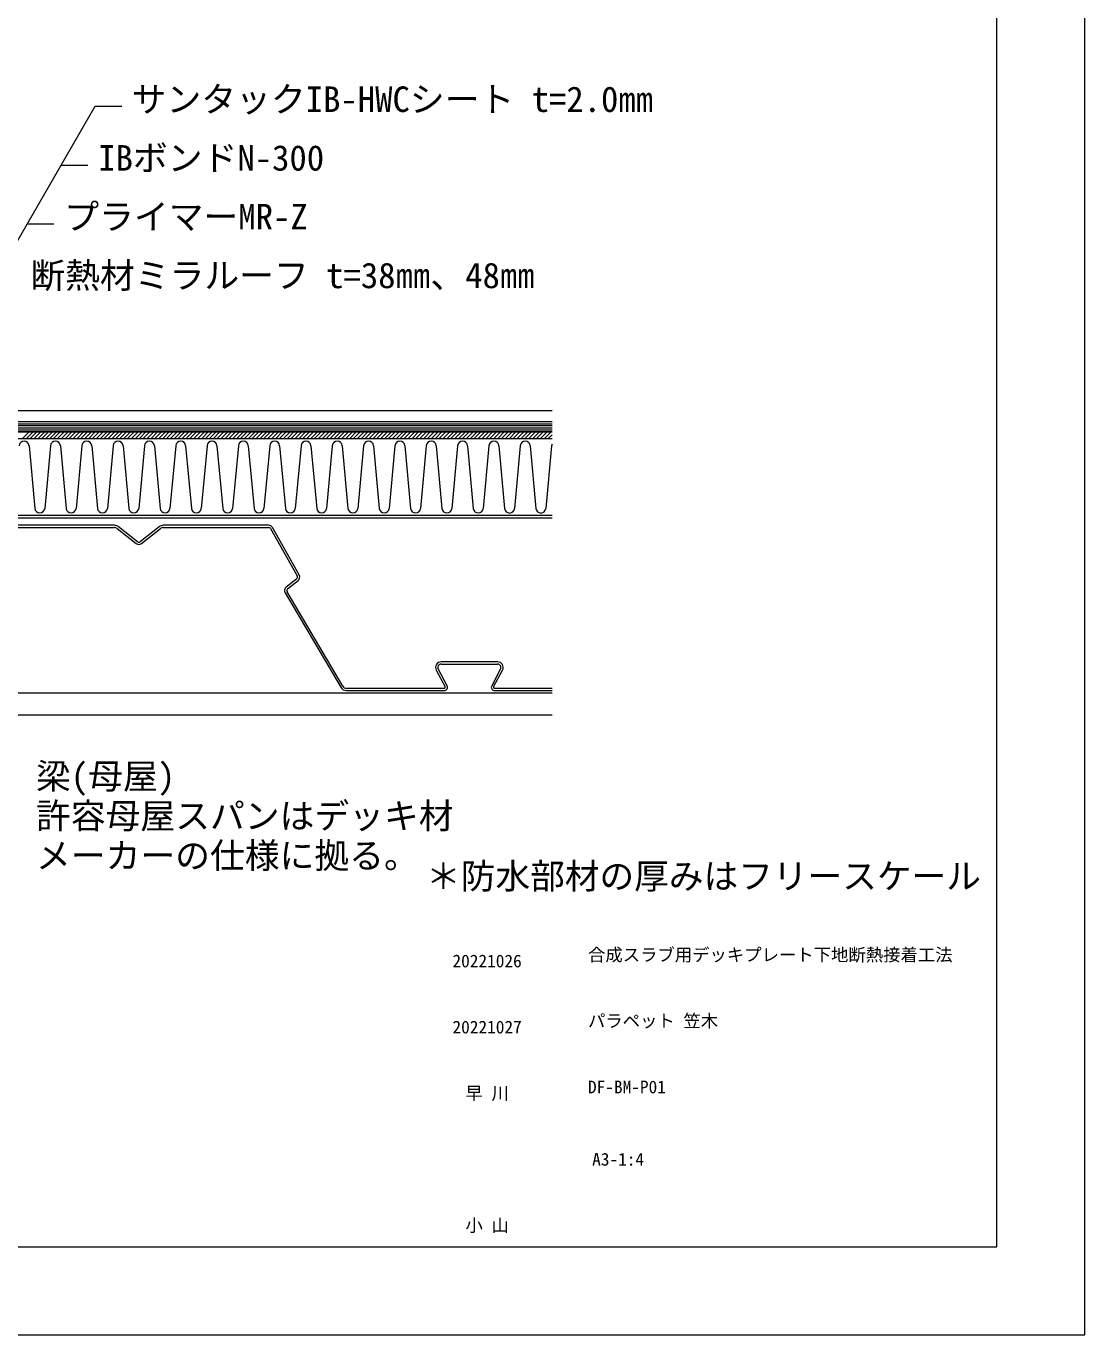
# Model space of a CAD drawing. Units: millimetres, scale not verified. Extents: x -840 to 840, y -594 to 594.
# Drawn here: x 360 to 840, y -594 to 0 of the extents above; entities that cross this region are included whole.
import ezdxf
from ezdxf.enums import TextEntityAlignment as Align

# ---------------------------------------------------------------- set-up
doc = ezdxf.new("R2010")
doc.units = ezdxf.units.MM
doc.header["$LTSCALE"] = 2
for name, color, linetype, lineweight in [('0-0_輪郭線', 2, 'Continuous', 9), ('0-1_図面枠', 7, 'Continuous', 9), ('0-2_躯体', 7, 'Continuous', 9), ('0-5_断熱材', 5, 'Continuous', 9), ('0-6_鋼材(受け鋼鈑)', 7, 'Continuous', 9), ('0-7_基準線(IBｼｰﾄ)', 7, 'Continuous', 9), ('0-9_寸法線', 7, 'Continuous', 9), ('0-F_塗膜(MR-Z)', 134, 'Continuous', 9), ('1-0_塗膜(N-300)', 2, 'Continuous', 9)]:
    doc.layers.add(name, color=color, linetype=linetype, lineweight=lineweight)
doc.layers.add('0-A_タイトル文字', color=7, linetype='Continuous')
doc.layers.add('1-1_表題欄', color=7, linetype='Continuous')
doc.styles.add('ＭＳ ゴシック', font='')
doc.styles.get('ＭＳ ゴシック').set_extended_font_data('MS Gothic')

msp = doc.modelspace()

# ---------------------------------------------------------------- linework, layer by layer
at = {"layer": '0-0_輪郭線'}
msp.add_lwpolyline([(800, 554), (-800, 554), (-800, -554), (800, -554)], close=True, dxfattribs=at)
at = {"layer": '0-1_図面枠'}
msp.add_lwpolyline([(840, -594), (840, 594), (-840, 594), (-840, -594)], close=True, dxfattribs=at)
at = {"layer": '0-2_躯体'}
for p, q in [((-30.735, -223.158), (598.183, -223.158)), ((-30.735, -302.558), (598.183, -302.558)), ((-30.735, -312.558), (598.183, -312.558))]:
    msp.add_line(p, q, dxfattribs=at)
at = {"layer": '0-5_断熱材'}
for p, q in [((-30.735, -184.158), (598.183, -184.158)), ((357.859, -187.158), (360.859, -184.158)), ((359.627, -187.158), (362.627, -184.158)), ((361.395, -187.158), (364.395, -184.158)), ((363.162, -187.158), (366.162, -184.158)), ((364.93, -187.158), (367.93, -184.158)), ((366.698, -187.158), (369.698, -184.158)), ((368.466, -187.158), (371.466, -184.158)), ((370.234, -187.158), (373.234, -184.158)), ((372.001, -187.158), (375.001, -184.158)), ((373.769, -187.158), (376.769, -184.158)), ((375.537, -187.158), (378.537, -184.158)), ((377.305, -187.158), (380.305, -184.158)), ((379.072, -187.158), (382.072, -184.158)), ((380.84, -187.158), (383.84, -184.158)), ((382.608, -187.158), (385.608, -184.158)), ((384.376, -187.158), (387.376, -184.158)), ((386.143, -187.158), (389.143, -184.158)), ((387.911, -187.158), (390.911, -184.158)), ((389.679, -187.158), (392.679, -184.158)), ((391.447, -187.158), (394.447, -184.158)), ((393.214, -187.158), (396.214, -184.158)), ((394.982, -187.158), (397.982, -184.158)), ((396.75, -187.158), (399.75, -184.158)), ((398.518, -187.158), (401.518, -184.158)), ((400.286, -187.158), (403.286, -184.158)), ((402.053, -187.158), (405.053, -184.158)), ((403.821, -187.158), (406.821, -184.158)), ((405.589, -187.158), (408.589, -184.158)), ((407.357, -187.158), (410.357, -184.158)), ((409.124, -187.158), (412.124, -184.158)), ((410.892, -187.158), (413.892, -184.158)), ((412.66, -187.158), (415.66, -184.158)), ((414.428, -187.158), (417.428, -184.158)), ((416.195, -187.158), (419.195, -184.158)), ((417.963, -187.158), (420.963, -184.158)), ((419.731, -187.158), (422.731, -184.158)), ((421.499, -187.158), (424.499, -184.158)), ((423.267, -187.158), (426.267, -184.158)), ((425.034, -187.158), (428.034, -184.158)), ((426.802, -187.158), (429.802, -184.158)), ((428.57, -187.158), (431.57, -184.158)), ((430.338, -187.158), (433.338, -184.158)), ((432.105, -187.158), (435.105, -184.158)), ((433.873, -187.158), (436.873, -184.158)), ((435.641, -187.158), (438.641, -184.158)), ((437.409, -187.158), (440.409, -184.158)), ((439.176, -187.158), (442.176, -184.158)), ((440.944, -187.158), (443.944, -184.158)), ((442.712, -187.158), (445.712, -184.158)), ((444.48, -187.158), (447.48, -184.158)), ((446.248, -187.158), (449.248, -184.158)), ((448.015, -187.158), (451.015, -184.158)), ((449.783, -187.158), (452.783, -184.158)), ((451.551, -187.158), (454.551, -184.158)), ((453.319, -187.158), (456.319, -184.158)), ((455.086, -187.158), (458.086, -184.158)), ((456.854, -187.158), (459.854, -184.158)), ((458.622, -187.158), (461.622, -184.158)), ((460.39, -187.158), (463.39, -184.158)), ((462.157, -187.158), (465.157, -184.158)), ((463.925, -187.158), (466.925, -184.158)), ((465.693, -187.158), (468.693, -184.158)), ((467.461, -187.158), (470.461, -184.158)), ((469.228, -187.158), (472.228, -184.158)), ((470.996, -187.158), (473.996, -184.158)), ((472.764, -187.158), (475.764, -184.158)), ((474.532, -187.158), (477.532, -184.158)), ((476.3, -187.158), (479.3, -184.158)), ((478.067, -187.158), (481.067, -184.158)), ((479.835, -187.158), (482.835, -184.158)), ((481.603, -187.158), (484.603, -184.158)), ((483.371, -187.158), (486.371, -184.158)), ((485.138, -187.158), (488.138, -184.158)), ((486.906, -187.158), (489.906, -184.158)), ((488.674, -187.158), (491.674, -184.158)), ((490.442, -187.158), (493.442, -184.158)), ((492.209, -187.158), (495.209, -184.158)), ((493.977, -187.158), (496.977, -184.158)), ((495.745, -187.158), (498.745, -184.158)), ((497.513, -187.158), (500.513, -184.158)), ((499.281, -187.158), (502.281, -184.158)), ((501.048, -187.158), (504.048, -184.158)), ((502.816, -187.158), (505.816, -184.158)), ((504.584, -187.158), (507.584, -184.158)), ((506.352, -187.158), (509.352, -184.158)), ((508.119, -187.158), (511.119, -184.158)), ((509.887, -187.158), (512.887, -184.158)), ((511.655, -187.158), (514.655, -184.158)), ((513.423, -187.158), (516.423, -184.158)), ((515.19, -187.158), (518.19, -184.158)), ((516.958, -187.158), (519.958, -184.158)), ((518.726, -187.158), (521.726, -184.158)), ((520.494, -187.158), (523.494, -184.158)), ((522.261, -187.158), (525.261, -184.158)), ((524.029, -187.158), (527.029, -184.158)), ((525.797, -187.158), (528.797, -184.158)), ((527.565, -187.158), (530.565, -184.158)), ((529.333, -187.158), (532.333, -184.158)), ((531.1, -187.158), (534.1, -184.158)), ((532.868, -187.158), (535.868, -184.158)), ((534.636, -187.158), (537.636, -184.158)), ((536.404, -187.158), (539.404, -184.158)), ((538.171, -187.158), (541.171, -184.158)), ((539.939, -187.158), (542.939, -184.158)), ((541.707, -187.158), (544.707, -184.158)), ((543.475, -187.158), (546.475, -184.158)), ((545.242, -187.158), (548.242, -184.158)), ((547.01, -187.158), (550.01, -184.158)), ((548.778, -187.158), (551.778, -184.158)), ((550.546, -187.158), (553.546, -184.158)), ((552.314, -187.158), (555.314, -184.158)), ((554.081, -187.158), (557.081, -184.158)), ((555.849, -187.158), (558.849, -184.158)), ((557.617, -187.158), (560.617, -184.158)), ((559.385, -187.158), (562.385, -184.158)), ((561.152, -187.158), (564.152, -184.158)), ((562.92, -187.158), (565.92, -184.158)), ((564.688, -187.158), (567.688, -184.158)), ((566.456, -187.158), (569.456, -184.158)), ((568.223, -187.158), (571.223, -184.158)), ((569.991, -187.158), (572.991, -184.158)), ((571.759, -187.158), (574.759, -184.158)), ((573.527, -187.158), (576.527, -184.158)), ((575.294, -187.158), (578.294, -184.158)), ((577.062, -187.158), (580.062, -184.158)), ((578.83, -187.158), (581.83, -184.158)), ((580.598, -187.158), (583.598, -184.158)), ((582.366, -187.158), (585.366, -184.158)), ((584.133, -187.158), (587.133, -184.158)), ((585.901, -187.158), (588.901, -184.158)), ((587.669, -187.158), (590.669, -184.158)), ((589.437, -187.158), (592.437, -184.158)), ((591.204, -187.158), (594.204, -184.158)), ((592.972, -187.158), (595.972, -184.158)), ((594.74, -187.158), (597.74, -184.158)), ((596.508, -187.158), (598.183, -185.482))]:
    msp.add_line(p, q, dxfattribs=at)
at = {"layer": '0-5_断熱材', "color": 7}
for p, q in [((-30.735, -187.158), (598.183, -187.158)), ((598.183, -222.158), (-30.735, -222.158))]:
    msp.add_line(p, q, dxfattribs=at)
at = {"layer": '0-5_断熱材', "color": 4}
for p, q in [((360.834, -190.424), (363.435, -218.892)), ((370.542, -190.424), (367.942, -218.892)), ((375.049, -190.424), (377.65, -218.892)), ((384.757, -190.424), (382.157, -218.892)), ((389.264, -190.424), (391.864, -218.892)), ((398.972, -190.424), (396.371, -218.892)), ((403.479, -190.424), (406.079, -218.892)), ((413.187, -190.424), (410.586, -218.892)), ((417.693, -190.424), (420.294, -218.892)), ((427.401, -190.424), (424.801, -218.892)), ((431.908, -190.424), (434.509, -218.892)), ((441.616, -190.424), (439.016, -218.892)), ((446.123, -190.424), (448.723, -218.892)), ((455.831, -190.424), (453.23, -218.892)), ((460.338, -190.424), (462.938, -218.892)), ((470.045, -190.424), (467.445, -218.892)), ((474.552, -190.424), (477.153, -218.892)), ((484.26, -190.424), (481.66, -218.892)), ((488.767, -190.424), (491.368, -218.892)), ((498.476, -190.434), (495.875, -218.903)), ((502.983, -190.434), (505.583, -218.903)), ((512.691, -190.434), (510.09, -218.903)), ((517.198, -190.434), (519.798, -218.903)), ((526.905, -190.434), (524.305, -218.903)), ((531.412, -190.434), (534.013, -218.903)), ((541.121, -190.444), (538.521, -218.913)), ((545.628, -190.444), (548.228, -218.913)), ((555.336, -190.444), (552.735, -218.913)), ((559.843, -190.444), (562.443, -218.913)), ((569.551, -190.444), (566.95, -218.913)), ((574.057, -190.444), (576.658, -218.913)), ((583.766, -190.455), (581.166, -218.924)), ((588.273, -190.455), (590.874, -218.924)), ((597.981, -190.455), (595.38, -218.924))]:
    msp.add_line(p, q, dxfattribs=at)
at = {"layer": '0-5_断熱材'}
msp.add_lwpolyline([(598.183, -184.158), (308.539, -184.158), (305.539, -187.158), (598.183, -187.158)], dxfattribs=at)
at = {"layer": '0-5_断熱材', "color": 4}
for centre, start, end in [((358.581, -190.635), 5.35135, 174.64865), ((372.796, -190.635), 5.35135, 174.64865), ((387.011, -190.635), 5.35135, 174.64865), ((401.225, -190.635), 5.35135, 174.64865), ((415.44, -190.635), 5.35135, 174.64865), ((429.655, -190.635), 5.35135, 174.64865), ((443.869, -190.635), 5.35135, 174.64865), ((458.084, -190.635), 5.35135, 174.64865), ((472.299, -190.635), 5.35135, 174.64865), ((486.514, -190.635), 5.35135, 174.64865), ((500.729, -190.645), 5.35135, 174.64865), ((514.944, -190.645), 5.35135, 174.64865), ((529.159, -190.645), 5.35135, 174.64865), ((543.374, -190.656), 5.35135, 174.64865), ((557.589, -190.656), 5.35135, 174.64865), ((571.804, -190.656), 5.35135, 174.64865), ((586.02, -190.666), 5.35135, 174.64865), ((600.234, -190.666), 154.99221, 174.64865), ((365.688, -218.681), 185.35135, 354.64865), ((379.903, -218.681), 185.35135, 354.64865), ((394.118, -218.681), 185.35135, 354.64865), ((408.333, -218.681), 185.35135, 354.64865), ((422.547, -218.681), 185.35135, 354.64865), ((436.762, -218.681), 185.35135, 354.64865), ((450.977, -218.681), 185.35135, 354.64865), ((465.192, -218.681), 185.35135, 354.64865), ((479.406, -218.681), 185.35135, 354.64865), ((493.622, -218.692), 185.35135, 354.64865), ((507.837, -218.692), 185.35135, 354.64865), ((522.051, -218.692), 185.35135, 354.64865), ((536.267, -218.702), 185.35135, 354.64865), ((550.482, -218.702), 185.35135, 354.64865), ((564.697, -218.702), 185.35135, 354.64865), ((578.912, -218.712), 185.35135, 354.64865), ((593.127, -218.712), 185.35135, 354.64865)]:
    msp.add_arc(centre, 2.263, start, end, dxfattribs=at)
at = {"layer": '0-6_鋼材(受け鋼鈑)'}
for p, q in [((399.617, -226.558), (351.85, -226.558)), ((351.85, -227.558), (399.617, -227.558)), ((400.866, -227.996), (409.434, -234.85)), ((410.059, -234.069), (401.491, -227.215)), ((419.875, -227.215), (411.308, -234.069)), ((411.933, -234.85), (420.5, -227.996)), ((469.517, -226.558), (421.749, -226.558)), ((421.749, -227.558), (469.517, -227.558)), ((470.387, -228.066), (482.548, -249.56)), ((483.418, -249.067), (471.258, -227.573)), ((482.298, -250.836), (477.531, -254.607)), ((478.152, -255.391), (482.918, -251.621)), ((477.049, -257.19), (502.313, -300.081)), ((503.175, -299.573), (477.91, -256.683)), ((573.515, -288.558), (547.851, -288.558)), ((547.851, -289.558), (573.515, -289.558)), ((545.65, -292.243), (549.681, -299.823)), ((550.564, -299.354), (546.531, -291.769)), ((574.836, -291.769), (570.803, -299.354)), ((571.686, -299.823), (575.716, -292.243)), ((549.239, -300.558), (504.898, -300.558)), ((504.898, -301.558), (549.239, -301.558)), ((598.183, -300.558), (572.127, -300.558)), ((572.127, -301.558), (598.183, -301.558))]:
    msp.add_line(p, q, dxfattribs=at)
for centre, radius, start, end in [((399.617, -229.558), 3, 51.34073, 90), ((399.617, -229.558), 2, 51.34073, 90), ((421.749, -229.558), 3, 90, 128.66027), ((421.749, -229.558), 2, 90, 128.66027), ((469.517, -228.558), 2, 29.5, 90), ((469.517, -228.558), 1, 29.5, 90), ((410.683, -233.288), 2, 231.34073, 308.66027), ((410.683, -233.288), 1, 231.34073, 308.66027), ((481.678, -250.052), 2, 308.34312, 29.5), ((478.772, -256.175), 2, 128.34312, 210.5), ((478.772, -256.175), 1, 128.34312, 210.5), ((481.678, -250.052), 1, 308.34312, 29.5), ((547.851, -291.058), 2.5, 90, 208.29949), ((547.851, -291.058), 1.5, 90, 208.29949), ((573.515, -291.058), 2.5, 331.70051, 90), ((573.515, -291.058), 1.5, 331.70051, 90), ((504.898, -298.558), 3, 210.5, 270), ((504.898, -298.558), 2, 210.5, 270), ((549.239, -300.058), 1.5, 270, 28), ((549.239, -300.058), 0.5, 270, 28), ((572.127, -300.058), 1.5, 152, 270), ((572.127, -300.058), 0.5, 152, 270)]:
    msp.add_arc(centre, radius, start, end, dxfattribs=at)
at = {"layer": '0-7_基準線(IBｼｰﾄ)'}
msp.add_line((153.762, -179.491), (598.183, -179.491), dxfattribs=at)
msp.add_lwpolyline([(147.898, -170.324), (155.104, -174.491), (598.183, -174.491)], dxfattribs=at)
at = {"layer": '0-9_寸法線'}
for p, q in [((375.477, -63.02), (387.477, -63.02)), ((360.08, -89.688), (372.08, -89.688))]:
    msp.add_line(p, q, dxfattribs=at)
msp.add_lwpolyline([(305.539, -184.158), (390.874, -36.351), (402.874, -36.351)], dxfattribs=at)
at = {"layer": '0-F_塗膜(MR-Z)'}
for p, q in [((152.778, -183.158), (598.183, -183.158)), ((153.001, -182.325), (598.183, -182.325))]:
    msp.add_line(p, q, dxfattribs=at)
at = {"layer": '1-0_塗膜(N-300)'}
for p, q in [((153.27, -181.325), (598.183, -181.325)), ((153.493, -180.491), (598.183, -180.491))]:
    msp.add_line(p, q, dxfattribs=at)

# ---------------------------------------------------------------- texts
at = {"layer": '0-A_タイトル文字', "style": 'ＭＳ ゴシック'}
for s, height, p in [('サンタックIB-HWCシート t=2.0㎜', 11.58, (407.415, -42.41)), ('IBボンドN-300', 11.58, (392.229, -69.052)), ('プライマーMR-Z', 11.58, (376.832, -95.72)), ('断熱材ミラルーフ t=38㎜、48㎜', 11.58, (361.435, -122.389)), ('梁(母屋)', 11.58, (363.968, -349.712)), ('許容母屋スパンはデッキ材', 11.58, (363.968, -367.712)), ('メーカーの仕様に拠る。', 11.58, (363.968, -385.712)), ('＊防水部材の厚みはフリースケール', 11.54, (541.016, -395.019))]:
    msp.add_text(s, height=height, dxfattribs=at).set_placement(p, align=Align.BOTTOM_LEFT)
at = {"layer": '1-1_表題欄', "style": 'ＭＳ ゴシック'}
for s, p in [('20221026', (553.002, -428.937)), ('合成スラブ用デッキプレート下地断熱接着工法', (614.5, -426.11)), ('パラペット 笠木', (614.5, -456.11)), ('20221027', (553.002, -458.937)), ('早 川', (558.907, -488.937)), ('DF-BM-P01', (614.5, -486.11)), ('A3-1:4', (616.399, -518.937)), ('小 山', (558.907, -548.937))]:
    msp.add_text(s, height=5.777, dxfattribs=at).set_placement(p, align=Align.BOTTOM_LEFT)

doc.saveas('drawing.dxf')
